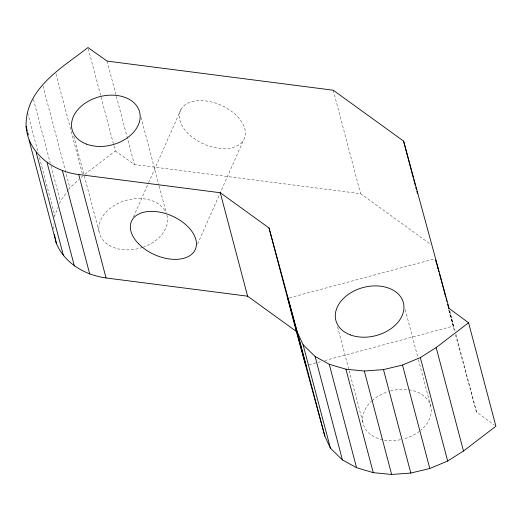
<?xml version="1.0" encoding="UTF-8"?>
<svg xmlns="http://www.w3.org/2000/svg" width="522" height="522" viewBox="0 0 522 522"><rect width="100%" height="100%" fill="white"/><g stroke="black" fill="none" stroke-linecap="round" stroke-linejoin="round"><path stroke-width="0.39" stroke-dasharray="2.61 1.96" d="M53.505 229.086L54.034 223.527M54.634 217.172L54.784 215.579L58.014 207.332M59.482 203.58L60.363 201.329L68.082 190.406M133.462 216.956L148.248 183.509M148.581 182.765L181.114 109.17M197.564 244.126L243.572 140.053A34.896 21.245 23.8 0 0 206.099 100.961A34.896 21.245 23.8 0 0 187.359 132.816A34.896 21.245 23.8 0 0 243.572 140.053M68.539 189.767L69.902 187.842L78.77 179.62M81.132 177.428L82.907 175.783M84.812 174.328L115.31 150.988L88.388 49.107M289.423 297.808L434.519 258.886M309.07 364.787L321.617 361.42M324.756 360.578L453.377 326.08L449.24 310.231M115.31 150.988L134.389 164.534L360.572 193.662L430.918 244.531M455.504 334.896L476.456 411.904L494.602 425.26M453.377 326.08L448.894 309.787M448.659 309.755L454.649 331.751M449.742 310.805L455.125 331.176M455.954 334.315L476.456 411.904M405.196 309.566L418.239 358.94M418.448 359.723L430.663 405.966M333.238 90.215L360.572 193.662M337.584 326.863L348.97 369.967M349.179 370.75L363.26 424.047M140.992 117.241L159.008 185.421M159.217 186.21L166.257 212.852M107.056 61.087L134.389 164.534M73.798 136.105L99.474 233.282M55.991 73.902L82.496 174.218M42.98 85.954L69.902 187.842M33.447 99.448L50.216 162.929M51.045 166.061L60.363 201.329M27.659 112.915L38.217 152.881M39.457 157.585L54.784 215.579M408.915 389.79A34.896 24.886 -14.8 0 1 420.673 430.324M419.473 431.283A34.896 24.886 -14.8 0 1 403.493 439.022M400.544 439.713A34.896 24.886 -14.8 0 1 383.494 439.961M382.743 439.811A34.896 24.886 -14.8 0 1 371.533 401.196M372.095 400.681A34.896 24.886 -14.8 0 1 388.244 391.63M390.43 390.991A34.896 24.886 -14.8 0 1 408.152 389.686M166.877 215.208A34.896 24.886 -14.8 0 1 143.335 247.134M142.617 247.382A34.896 24.886 -14.8 0 1 100.263 235.566A34.896 24.886 -14.8 0 1 123.094 201.329A34.896 24.886 -14.8 0 1 165.892 212.48"/><path stroke-width="0.78" d="M26.1 126.428C25.049 88.486 62.072 67.788 87.977 47.541L107.056 61.087L333.238 90.215L403.584 141.084L449.122 308.45L468.567 322.766L495.9 426.22L463.497 451.015L447.667 461.024L429.808 468.502L410.821 473.056L391.65 474.459L373.256 472.651L356.572 467.719L342.425 459.908L330.413 448.183L324.854 436.19L296.352 331.431L269.019 227.977L220.284 192.735L78.718 174.505C53.446 171.647 28.038 153.344 26.1 126.428L27.34 131.126M269.019 227.977L297.52 332.736L303.086 344.735L315.092 356.454L329.238 364.271L345.923 369.204L364.317 371.012L383.487 369.602L402.482 365.048L420.334 357.577L436.17 347.561L468.567 322.766M29.049 140.053L56.383 243.5C64.813 263.427 85.249 275.185 106.051 277.958L247.617 296.189L296.352 331.431M435.661 259.897L436.425 262.638M436.614 263.323L438.095 268.732M442.199 283.909L439.361 273.417M438.304 269.515L438.937 271.858M442.395 284.64L444.15 291.185M447.661 304.3L448.842 308.724M444.542 292.64L445.71 296.998M446.101 298.453L446.878 301.357M437.208 266.096L437.808 268.367M403.584 141.084L413.313 177.917M413.731 179.483L415.388 185.754M415.799 187.32L416.419 189.675M416.837 191.241L417.456 193.59M436.17 347.561L463.497 451.015M420.334 357.577L447.667 461.024M402.482 365.048L429.808 468.502M383.487 369.602L410.821 473.056M364.317 371.012L391.65 474.459M345.923 369.204L373.256 472.651M329.238 364.271L356.572 467.719M315.092 356.454L342.425 459.908M303.086 344.735L330.413 448.183M297.52 332.736L324.854 436.19M220.284 192.735L247.617 296.189M78.718 174.505L106.051 277.958M62.438 170.707L89.771 274.161M47.052 162.616L74.385 266.07M36.155 152.32L63.482 255.773M27.757 132.699L28.377 135.048M436.072 261.744L436.412 263.062M54.419 234.417L56.383 243.5M288.216 299.439L287.857 298.225L305.931 365.628L288.216 299.439M138.395 243.578A34.896 21.245 23.8 0 0 194.608 250.814A34.896 21.245 23.8 0 0 157.129 211.73A34.896 21.245 23.8 0 0 138.395 243.578M350.419 334.928A34.896 24.886 -14.8 0 0 403.871 309.037A34.896 24.886 -14.8 0 0 354.595 290.695A34.896 24.886 -14.8 0 0 350.419 334.928M86.632 144.17A34.896 24.886 -14.8 0 0 140.085 118.279A34.896 24.886 -14.8 0 0 90.808 99.937A34.896 24.886 -14.8 0 0 86.632 144.17"/></g></svg>
